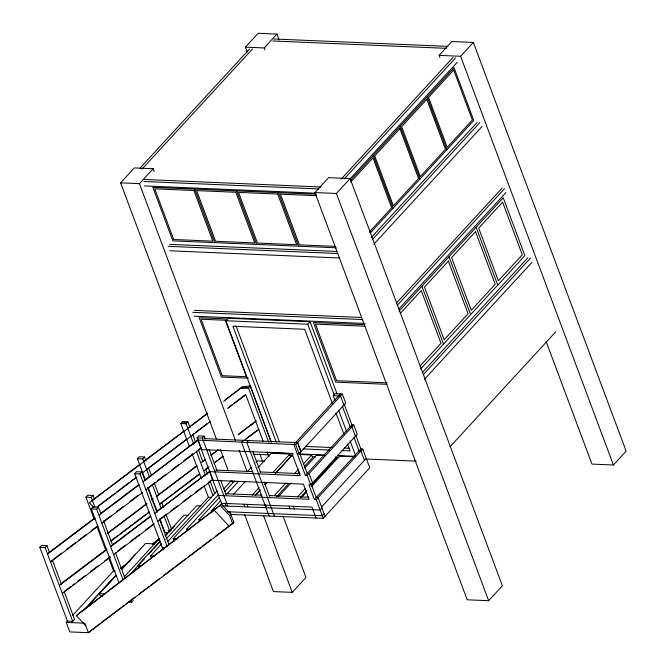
<?xml version="1.0" encoding="UTF-8"?>
<svg xmlns="http://www.w3.org/2000/svg" width="666" height="666" viewBox="0 0 666 666"><rect width="100%" height="100%" fill="white"/><g stroke="black" fill="none" stroke-linecap="round" stroke-linejoin="round"><path stroke-width="1" d="M216.3 438.777L120.613 182.842L134.324 167.924L153.155 168.723L154.246 171.645M247.203 52.006L245.379 47.144L258.117 33.3L276.939 34.099L279.121 39.935M139.585 168.581L249.442 49.101M142.058 169.056L252.572 48.868M120.613 182.842L139.435 183.641L153.155 168.723M245.379 47.144L264.211 47.944L276.939 34.099M439.876 57.318L439.152 55.37L451.881 41.525L473.343 42.433L626.157 451.157L613.428 465.001L591.966 464.094L546.12 341.475M314.935 192.557L328.646 177.639L350.116 178.546L502.372 585.789L488.661 600.699L467.191 599.791L314.935 192.557L336.397 193.465L350.116 178.546M341.175 179.096L453.096 57.376M344.305 178.863L455.577 57.85M439.152 55.37L460.614 56.285L473.343 42.433M350.199 178.729L457.242 62.313M350.566 180.22L454.046 67.682L473.776 120.463L370.296 233M350.632 182.151L372.985 157.842L391.65 207.775L369.297 232.084M224.875 400.1L242.316 386.863L250.258 385.947L271.303 442.232L225.849 320.746L228.138 318.248L310.073 321.728L336.963 393.648M229.903 511.821L233.849 522.385L232.659 523.684L88.412 632.7L69.772 631.909L66.217 622.402L67.416 621.103L39.843 547.36L41.667 545.379L46.97 545.604L49.509 552.397M94.297 519.53L85.947 497.211L87.77 495.229L93.082 495.454L94.53 499.333M39.843 547.36L45.146 547.585L46.97 545.604M85.947 497.211L91.259 497.435L93.082 495.454M118.881 582.65L91.309 508.907L93.132 506.926L98.443 507.151L100.982 513.944M145.404 480.103L137.421 458.757L139.244 456.776L144.555 457.001L146.004 460.88M91.309 508.907L96.62 509.132L98.443 507.151M137.421 458.757L142.732 458.982L144.555 457.001M51.948 560.606L50.916 561.729L97.994 526.148M163.237 550.024L134.699 473.692L136.522 471.711L141.825 471.936L145.088 480.669M134.699 473.692L140.002 473.917L141.825 471.936M189.51 446.828L180.802 423.543L186.114 423.767L187.937 421.786L190.11 427.605M371.045 237.795L477.339 122.203M372.769 239.094L479.811 122.677M223.709 401.298L236.272 391.483M242.316 386.863L235.314 392.532M373.734 244.314L482.184 126.374M321.961 508.025L320.138 510.006L222.444 505.86L197.019 437.853L198.843 435.872L204.146 436.097L205.228 438.986M143.265 481.759L198.302 439.61M200.907 447.227L198.26 440.143L295.679 444.588L297.502 442.607L300.924 451.748L299.101 453.729L297.236 453.654M197.019 437.853L202.331 438.078L204.146 436.097M250.258 385.947L248.435 387.928L241.358 387.912L248.435 387.928L268.756 442.274M225.849 320.746L307.784 324.225L310.073 321.728M244.339 395.879L245.296 394.838L233.766 403.554M200.966 448.418L145.904 489.943M72.752 615.301L113.52 570.962L115.293 571.037M154.928 513.27L210.04 471.028M238.187 434.84L256.252 420.77M85.822 625.782L76.399 615.7L77.589 614.402L221.437 504.337L230.869 514.41L323.251 518.331L369.763 467.757L362.754 449.017L360.889 448.934L314.385 499.517L308.866 484.765L310.731 484.84L357.242 434.265L353.763 424.958L351.898 424.875L305.386 475.457L293.814 444.505L340.326 393.931M212.712 479.828L209.915 471.661L300.249 475.699L291.924 453.429L201.407 449.583M71.528 622.627L74.542 619.347L64.386 592.182M83.774 610.189L115.917 575.233M121.503 569.155L125.699 564.602M89.968 606.052L89.327 604.328L115.867 575.457M121.462 569.38L135.431 554.187M102.464 596.311L100.391 596.228L99.425 593.639L116.192 575.407M121.778 569.322L145.529 543.489L154.853 543.889M243.373 440.309L241.55 442.291L269.122 516.033M248.684 440.534L246.861 442.515L274.434 516.258M124.217 576.848L159.365 538.619M138.869 567.865L137.904 565.276L160.256 540.967M165.151 535.647L184.007 515.126L188.153 515.309M130.536 573.892L144.505 558.691M148.701 554.137L152.198 550.332M153.588 548.817L159.182 542.74M165.468 535.897L167.566 533.624M168.964 532.101L174.55 526.023M151.548 558.449L150.583 555.869L161.763 543.706M165.951 539.152L196.695 505.719L200.832 505.894M167.607 541.633L208.375 497.286L211.03 497.402M174.192 541.267L173.227 538.686L217.241 490.817M187.354 530.885L186.713 529.162L218.848 494.205M223.743 488.886L231.427 480.536M396.428 303.047L502.014 188.212M199.55 521.453L198.909 519.73L219.172 497.693M224.758 491.616L234.54 480.977M397.452 305.103L504.495 188.686M211.905 512.762L211.264 511.03L220.821 500.641M227.139 493.764L238.386 481.526M247.527 471.586L251.748 466.999M255.96 462.412L257.367 460.889L264.544 461.188M398.892 308.974L505.935 192.557M76.399 615.7L221.437 504.337M398.967 311.197L503.246 197.794L524.866 255.627L420.596 369.039M127.955 602.264L131.493 602.414L133.333 600.416M233.525 494.314L245.404 481.393M257.975 467.715L271.253 453.28L289.885 454.07L290.859 456.66L275.483 473.376M400.174 313.528L421.278 290.576L440.967 343.231L419.863 366.192M334.99 400.491L333.191 395.687L335.015 393.706L342.332 394.014L345.754 403.155L300.924 451.748M232.659 523.684L229.678 515.709L230.869 514.41M203.954 438.636L297.644 442.615L342.332 394.014M252.164 495.104L259.149 487.504M273.118 472.311L289.885 454.07M255.269 495.238L260.156 489.918M265.051 484.598L267.141 482.317M275.524 473.201L292.99 454.204M255.228 495.412L260.115 490.093M265.01 484.773L266.4 483.25M274.417 495.462L286.055 482.808M294.339 473.801L298.493 469.289M303.33 464.019L311.63 454.995L312.595 457.584L304.295 466.608M276.756 496.561L288.395 483.907M297.386 474.134L299.459 471.878M278.48 496.595L290.942 483.033M304.77 467.99L316.533 455.203L323.776 455.511M305.386 475.457L307.251 475.541L353.763 424.958M297.444 497.027L305.128 488.669M300.508 497.335L306.793 490.492M311.688 485.173L336.139 458.583L335.489 456.859M301.748 497.211L306.635 491.891M311.522 486.571L339.469 456.177L353.971 456.793M422.394 372.477L527.98 257.65M423.41 374.542L530.452 258.125M424.367 379.354L532.017 262.279M314.385 499.517L316.25 499.592L362.754 449.017M321.57 506.976L366.258 458.375M324.109 513.761L322.286 515.75L227.248 511.713M244.68 514.685L273.426 591.566L292.257 592.365L305.969 577.447L283.05 516.142M450.133 446.67L555.719 331.843M192.216 444.763L198.26 440.143M250.616 425.449L255.902 421.403M203.871 476.282L209.915 471.661M120.521 568.306L130.386 560.755M152.581 543.772L159.157 538.744M169.022 531.193L173.135 528.055M121.062 568.514L126.823 564.11M152.298 544.613L159.698 538.952M167.099 533.291L171.204 530.144M92.033 500.507L139.96 464.285M143.265 461.779L183.758 431.177M188.719 427.43L207.725 413.062M207.126 413.836L89.419 502.797L93.581 507.276M97.586 506.476L114.918 493.373M116.575 492.124L128.954 482.767M130.611 481.518L136.388 477.147M146.295 469.663L186.746 439.085M192.524 434.723L194.181 433.474M195.829 432.226L207.392 423.484M227.997 407.908L232.118 404.795M97.461 506.893L136.463 477.414M142.274 473.027L210.314 421.595M227.739 408.425L245.779 394.796L263.112 441.167M48.56 552.83L94.763 517.907M100.541 513.544L138.486 484.856M144.264 480.494L193.764 443.081M47.852 553.879L95.146 518.131M99.292 515.001L139.119 484.898M53.288 559.423L61.53 553.196M66.467 549.467L75.533 542.615M78.821 540.126L86.239 534.523M91.175 530.785L97.769 525.807M104.354 520.829L110.947 515.85M116.716 511.488L123.302 506.51M129.928 501.498L138.203 495.246M147.311 488.361L151.457 485.231M153.113 483.982L154.77 482.725M157.251 480.852L165.526 474.592M171.329 470.213L178.779 464.577M183.749 460.822L192.857 453.937M198.651 449.558L201.132 447.685M102.123 523.026L142.599 492.44M107.617 533.158L146.537 503.737M151.507 499.983L153.163 498.734M156.477 496.228L197.061 465.551M202.031 461.796L205.344 459.29M211.139 454.911L217.765 449.9M238.47 434.257L251.723 424.242M107.334 533.741L147.086 503.696M156.194 496.811L196.778 466.133M201.748 462.379L205.061 459.873M210.856 455.494L218.315 449.858M110.689 541.008L118.148 535.364M119.805 534.115L132.243 524.716M133.899 523.459L145.504 514.685M147.161 513.436L148.826 512.179M160.431 503.413L172.869 494.014M174.525 492.757L199.392 473.959M205.203 469.572L208.516 467.066M215.151 462.054L216.808 460.797M218.465 459.548L222.61 456.41M245.821 438.869L257.434 430.094M111.23 540.958L149.367 512.137M159.316 504.62L199.942 473.917M204.087 470.779L209.066 467.024M214.036 463.261L223.16 456.368M243.881 440.701L258.808 429.42M61.172 583.591L106.751 549.142M111.73 545.379L150.583 516.017M156.319 511.679L205.511 474.5M59.54 585.372L106.818 549.633M110.964 546.503L150.782 516.408M64.244 591.441L70.862 586.438M72.519 585.181L74.176 583.932M77.489 581.435L84.932 575.799M90.726 571.42L98.177 565.792M104.803 560.789L109.765 557.034M118.04 550.782L125.491 545.146M130.461 541.391L139.56 534.515M145.355 530.136L152.764 524.533M159.357 519.555L166.766 513.952M170.887 510.839L177.472 505.86M183.242 501.506L191.475 495.279M195.596 492.166L202.181 487.187M208.766 482.209L212.063 479.711M62.604 593.223L110.498 557.026M113.803 554.528L154.262 523.942M157.567 521.445L212.895 479.628M99.484 623.934L88.412 632.7L84.857 623.193L66.217 622.402M101.132 622.693L124.184 605.269M125.824 604.029L134.882 597.186M139.003 594.072L148.876 586.604M150.524 585.364L159.582 578.513M163.694 575.407L173.576 567.94M175.225 566.691L185.922 558.607M188.403 556.734L200.799 547.36M202.447 546.112L211.538 539.244M215.667 536.122L233.849 522.385M273.801 38.994L447.827 46.379M272.777 40.976L446.295 48.335M144.339 179.495L320.97 186.988M143.856 181.493L318.906 188.928M144.489 185.914L315.401 193.165M316.342 194.289L152.839 187.346L172.852 240.876L336.355 247.81M316.5 195.696L280.444 194.164L299.392 244.838L335.448 246.37M169.614 244.364L336.896 251.465M168.09 246.32L337.97 253.53M169.755 250.782L339.635 257.992M194.297 310.373L361.571 317.474M192.774 312.329L362.645 319.547M194.214 316.2L365.126 323.451M364.793 324.7L313.42 322.519L335.714 382.142L387.088 384.324M364.91 326.198L315.451 324.101L336.613 380.686L387.104 382.825M248.368 378.205L221.395 377.064L199.217 317.74L226.19 318.881L226.915 320.829M333.191 395.687L340.509 395.995L343.931 405.136M305.278 446.411L331.926 447.544M344.222 448.06L349.35 448.285M302.988 448.901L329.637 450.033M341.933 450.557L350.133 450.907L347.585 444.089M275.266 452.922L292.898 453.671M299.117 453.929L325.05 455.036M337.495 455.561L355.128 456.31M299.209 454.47L311.63 454.995M253.188 454.22L268.773 454.878M289.552 455.76L292.674 455.894M312.412 456.734L315.526 456.868M335.273 457.7L338.386 457.833M366.442 459.024L416.308 461.147M215.667 470.046L252.697 471.62M259.898 471.928L300.016 473.626M212.887 480.294L303.405 484.132L309.074 499.292L218.548 495.446M225.558 493.689L261.863 495.229M269.322 495.546L308.816 497.219M221.478 503.271L311.996 507.117L316.075 518.031M213.087 509.049L215.135 509.14M211.264 511.03L213.311 511.122M198.909 519.73L200.982 519.813M186.713 529.162L189.818 529.295M168.581 530.594L170.354 530.669M168.531 532.658L164.993 532.5L159.915 518.922M173.227 538.686L177.364 538.861M162.271 547.435L165.809 547.585M150.583 555.869L154.604 556.035M137.904 565.276L142.041 565.451M99.425 593.639L104.604 593.856M89.327 604.328L91.392 604.42M67.416 621.103L72.719 621.328L45.146 547.585M220.246 505.627L229.678 515.709M214.202 510.248L229.187 526.298M460.614 56.285L613.428 465.001M476.132 227.281L497.752 285.115M427.139 96.945L446.869 149.725M400.233 126.199L419.971 178.988M449.017 256.768L470.646 314.602M373.326 155.461L393.065 208.242M421.911 286.247L443.531 344.089M336.397 193.465L488.661 600.699M264.211 47.944L264.935 49.892M278.538 192.682L298.551 246.204M344.097 404.021L351.898 424.875M355.719 435.106L360.889 448.934M355.419 436.247L351.939 426.939L350.075 426.864L342.274 406.002M364.435 460.364L360.93 450.999L359.066 450.915L353.896 437.087M307.784 324.225L334.307 395.171M338.578 410.098L346.478 431.235M350.075 440.842L355.461 455.253M332.309 403.23L304.662 329.287L232.917 326.24L276.207 442.024M335.947 412.962L343.947 434.365M236.638 190.901L256.651 244.43M297.644 442.615L301.065 451.756M312.554 482.858L309.074 473.551L307.209 473.476L299.409 452.614M325.075 516.35L318.073 497.61L316.208 497.535L311.03 483.699M295.679 444.588L299.101 453.729M307.251 475.541L310.731 484.84M316.25 499.592L323.251 518.331M194.738 189.127L214.752 242.649M235.93 325.691L279.22 441.475M293.365 506.327L294.33 508.907M289.061 506.143L290.026 508.732M267.091 451.789L268.889 456.618M259.765 453.862L262.67 461.646M252.639 451.107L260.548 472.269M264.144 481.884L269.53 496.303M265.526 505.144L266.492 507.733M139.435 183.641L235.498 440.551M239.136 450.283L247.136 471.695M263.511 515.484L292.257 592.365M246.886 504.353L247.852 506.934M243.781 504.22L244.747 506.809M220.304 449.483L228.305 470.895M231.943 480.627L232.675 482.575M209.182 449.567L217.099 470.729M220.696 480.353L226.09 494.78M202.331 438.078L227.755 506.085M225.141 503.429L226.107 506.018M192.649 434.398L195.554 442.157M198.451 449.916L202.805 461.555M205.702 469.314L207.517 474.167M210.056 480.952L214.777 493.564M186.114 423.767L193.731 444.147M196.27 450.94L205.344 475.199M208.242 482.958L212.962 495.571M192.049 453.621L201.482 478.854M204.021 485.647L208.375 497.286M148.543 467.674L151.448 475.441M154.346 483.2L158.699 494.846M161.605 502.605L163.42 507.459M165.959 514.252L171.395 528.804M142.732 458.982L149.625 477.422M152.164 484.215L161.23 508.474M164.136 516.233L169.572 530.785M148.302 487.87L157.376 512.129M147.636 487.462L156.701 511.721M159.607 519.48L169.039 544.705M140.002 473.917L167.216 546.694M103.521 520.737L112.587 544.988M115.493 552.755L124.925 577.98M96.62 509.132L123.102 579.969M130.794 600.532L131.493 602.414M91.259 497.435L94.888 507.142M96.836 526.323L105.902 550.582M108.441 557.375L113.52 570.962M52.414 560.156L61.48 584.415M399.891 128.58L374.742 155.936L393.406 205.869L418.556 178.513L399.891 128.58M426.789 99.326L401.648 126.673L420.313 176.607L445.462 149.251L426.789 99.326M453.696 70.063L428.546 97.411L447.219 147.344L472.369 119.997L453.696 70.063M182.626 421.561L180.802 423.543L187.937 421.786L182.626 421.561M448.393 261.097L424.483 287.104L444.164 339.752L468.073 313.744L448.393 261.097M475.499 231.618L451.59 257.617L471.278 310.264L495.188 284.265L475.499 231.618M502.614 202.131L478.704 228.138L498.384 280.786L522.294 254.778L502.614 202.131M193.898 190.493L154.745 188.828L173.693 239.502L212.845 241.167L193.898 190.493M235.797 192.274L196.645 190.609L215.593 241.283L254.745 242.948L235.797 192.274M277.689 194.047L238.545 192.391L257.492 243.065L296.636 244.722L277.689 194.047M225.349 320.246L201.124 319.222L222.236 375.699L246.462 376.723L225.349 320.246"/></g></svg>
